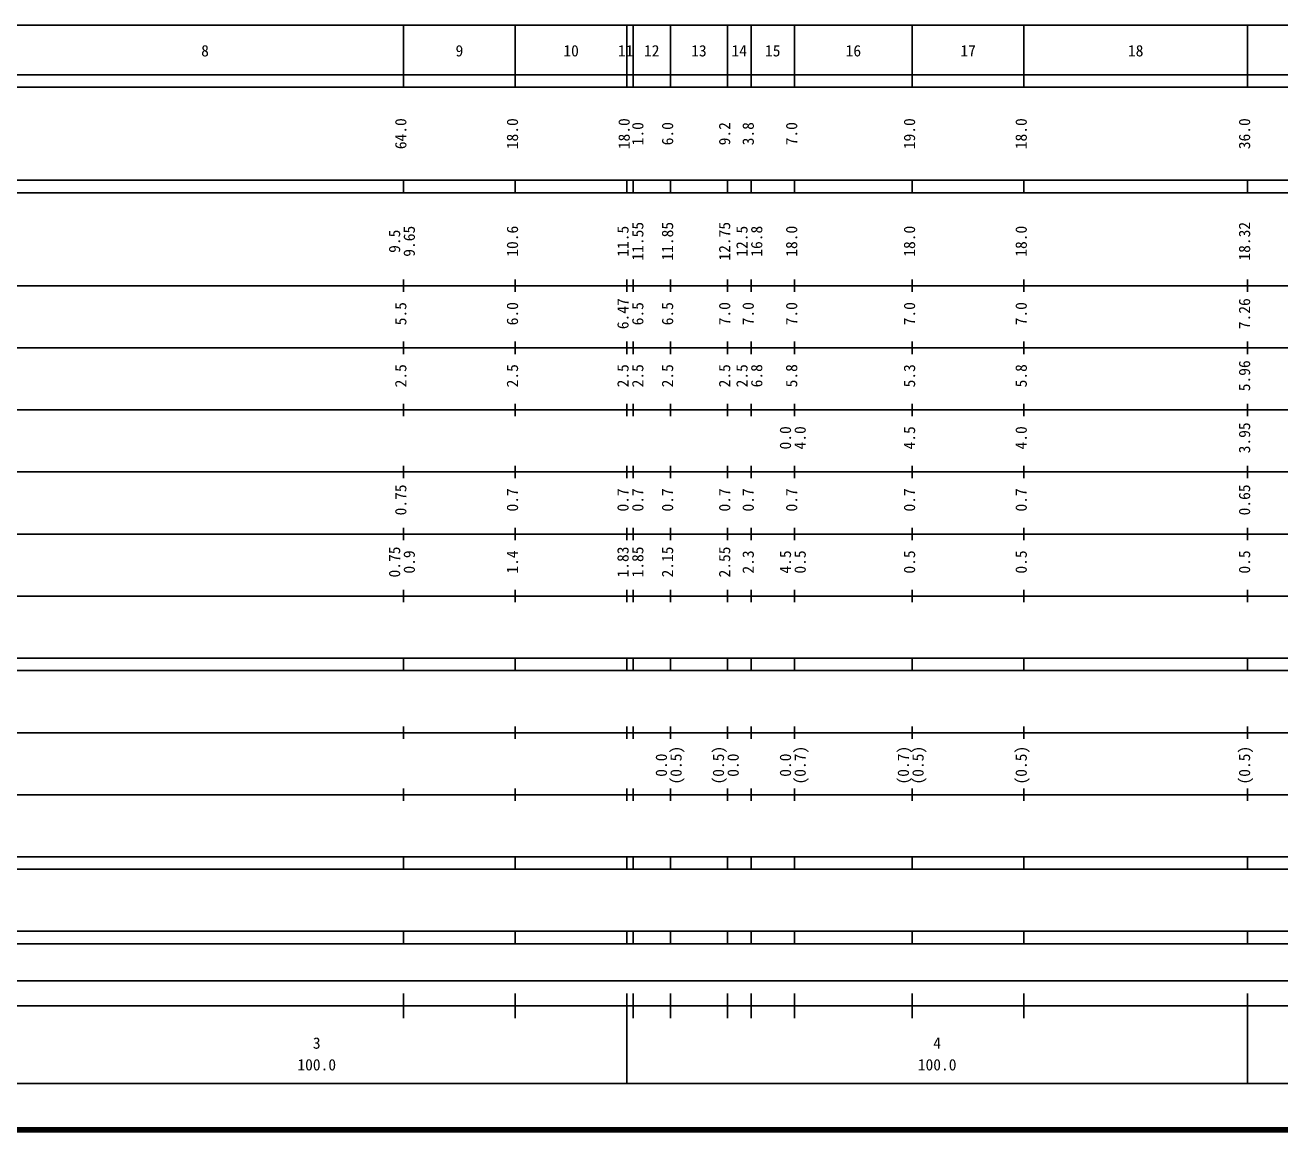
# Model space of a CAD drawing. Units: millimetres on the paper, enlarged 1000 times. Extents: x 40000 to 680000, y 20000 to 380000.
# Drawn here: x 270994 to 473248, y 20000 to 198000 of the extents above; entities that cross this region are included whole.
import ezdxf
from ezdxf.enums import TextEntityAlignment as Align

# ---------------------------------------------------------------- set-up
doc = ezdxf.new("R2010")
doc.units = ezdxf.units.MM
doc.header["$LTSCALE"] = 1000
doc.layers.add('M-TTL', color=2, linetype='Continuous', lineweight=140)
doc.layers.add('M-TTL-BAND', color=7, linetype='Continuous', lineweight=25)
doc.styles.add('ＭＳ ゴシック', font='')
doc.styles.get('ＭＳ ゴシック').set_extended_font_data('MS Gothic')

msp = doc.modelspace()

# ---------------------------------------------------------------- linework, layer by layer
at = {"layer": 'M-TTL'}
msp.add_line((40000, 20000), (680000, 20000), dxfattribs=at)
at = {"layer": 'M-TTL-BAND'}
for p, q in [((68000, 198000), (579000, 198000)), ((332000, 188000), (332000, 198000)), ((350000, 188000), (350000, 198000)), ((368000, 188000), (368000, 198000)), ((369000, 188000), (369000, 198000)), ((375000, 188000), (375000, 198000)), ((384200, 188000), (384200, 198000)), ((388000, 188000), (388000, 198000)), ((395000, 188000), (395000, 198000)), ((414000, 188000), (414000, 198000)), ((432000, 188000), (432000, 198000)), ((468000, 188000), (468000, 198000)), ((40000, 190000), (579000, 190000)), ((40000, 188000), (579000, 188000)), ((40000, 173000), (579000, 173000)), ((332000, 171000), (332000, 173000)), ((350000, 171000), (350000, 173000)), ((368000, 171000), (368000, 173000)), ((369000, 171000), (369000, 173000)), ((375000, 171000), (375000, 173000)), ((384200, 171000), (384200, 173000)), ((388000, 171000), (388000, 173000)), ((395000, 171000), (395000, 173000)), ((414000, 171000), (414000, 173000)), ((432000, 171000), (432000, 173000)), ((468000, 171000), (468000, 173000)), ((40000, 171000), (579000, 171000)), ((40000, 156000), (579000, 156000)), ((332000, 155000), (332000, 157000)), ((350000, 155000), (350000, 157000)), ((368000, 155000), (368000, 157000)), ((369000, 155000), (369000, 157000)), ((375000, 155000), (375000, 157000)), ((384200, 155000), (384200, 157000)), ((388000, 155000), (388000, 157000)), ((395000, 155000), (395000, 157000)), ((414000, 155000), (414000, 157000)), ((432000, 155000), (432000, 157000)), ((468000, 155000), (468000, 157000)), ((46000, 146000), (579000, 146000)), ((332000, 145000), (332000, 147000)), ((350000, 145000), (350000, 147000)), ((368000, 145000), (368000, 147000)), ((369000, 145000), (369000, 147000)), ((375000, 145000), (375000, 147000)), ((384200, 145000), (384200, 147000)), ((388000, 145000), (388000, 147000)), ((395000, 145000), (395000, 147000)), ((414000, 145000), (414000, 147000)), ((432000, 145000), (432000, 147000)), ((468000, 145000), (468000, 147000)), ((52000, 136000), (579000, 136000)), ((332000, 135000), (332000, 137000)), ((350000, 135000), (350000, 137000)), ((368000, 135000), (368000, 137000)), ((369000, 135000), (369000, 137000)), ((375000, 135000), (375000, 137000)), ((384200, 135000), (384200, 137000)), ((388000, 135000), (388000, 137000)), ((395000, 135000), (395000, 137000)), ((414000, 135000), (414000, 137000)), ((432000, 135000), (432000, 137000)), ((468000, 135000), (468000, 137000)), ((46000, 126000), (579000, 126000)), ((332000, 125000), (332000, 127000)), ((350000, 125000), (350000, 127000)), ((368000, 125000), (368000, 127000)), ((369000, 125000), (369000, 127000)), ((375000, 125000), (375000, 127000)), ((384200, 125000), (384200, 127000)), ((388000, 125000), (388000, 127000)), ((395000, 125000), (395000, 127000)), ((414000, 125000), (414000, 127000)), ((432000, 125000), (432000, 127000)), ((468000, 125000), (468000, 127000)), ((52000, 116000), (579000, 116000)), ((332000, 115000), (332000, 117000)), ((350000, 115000), (350000, 117000)), ((368000, 115000), (368000, 117000)), ((369000, 115000), (369000, 117000)), ((375000, 115000), (375000, 117000)), ((384200, 115000), (384200, 117000)), ((388000, 115000), (388000, 117000)), ((395000, 115000), (395000, 117000)), ((414000, 115000), (414000, 117000)), ((432000, 115000), (432000, 117000)), ((468000, 115000), (468000, 117000)), ((46000, 106000), (579000, 106000)), ((332000, 105000), (332000, 107000)), ((350000, 105000), (350000, 107000)), ((368000, 105000), (368000, 107000)), ((369000, 105000), (369000, 107000)), ((375000, 105000), (375000, 107000)), ((384200, 105000), (384200, 107000)), ((388000, 105000), (388000, 107000)), ((395000, 105000), (395000, 107000)), ((414000, 105000), (414000, 107000)), ((432000, 105000), (432000, 107000)), ((468000, 105000), (468000, 107000)), ((40000, 96000), (579000, 96000)), ((332000, 94000), (332000, 96000)), ((350000, 94000), (350000, 96000)), ((368000, 94000), (368000, 96000)), ((369000, 94000), (369000, 96000)), ((375000, 94000), (375000, 96000)), ((384200, 94000), (384200, 96000)), ((388000, 94000), (388000, 96000)), ((395000, 94000), (395000, 96000)), ((414000, 94000), (414000, 96000)), ((432000, 94000), (432000, 96000)), ((468000, 94000), (468000, 96000)), ((40000, 94000), (579000, 94000)), ((332000, 83000), (332000, 85000)), ((350000, 83000), (350000, 85000)), ((368000, 83000), (368000, 85000)), ((369000, 83000), (369000, 85000)), ((375000, 83000), (375000, 85000)), ((384200, 83000), (384200, 85000)), ((388000, 83000), (388000, 85000)), ((395000, 83000), (395000, 85000)), ((414000, 83000), (414000, 85000)), ((432000, 83000), (432000, 85000)), ((468000, 83000), (468000, 85000)), ((49000, 84000), (579000, 84000)), ((332000, 73000), (332000, 75000)), ((350000, 73000), (350000, 75000)), ((368000, 73000), (368000, 75000)), ((369000, 73000), (369000, 75000)), ((375000, 73000), (375000, 75000)), ((384200, 73000), (384200, 75000)), ((388000, 73000), (388000, 75000)), ((395000, 73000), (395000, 75000)), ((414000, 73000), (414000, 75000)), ((432000, 73000), (432000, 75000)), ((468000, 73000), (468000, 75000)), ((40000, 74000), (579000, 74000)), ((40000, 64000), (579000, 64000)), ((332000, 62000), (332000, 64000)), ((350000, 62000), (350000, 64000)), ((368000, 62000), (368000, 64000)), ((369000, 62000), (369000, 64000)), ((375000, 62000), (375000, 64000)), ((384200, 62000), (384200, 64000)), ((388000, 62000), (388000, 64000)), ((395000, 62000), (395000, 64000)), ((414000, 62000), (414000, 64000)), ((432000, 62000), (432000, 64000)), ((468000, 62000), (468000, 64000)), ((40000, 62000), (579000, 62000)), ((40000, 52000), (579000, 52000)), ((332000, 50000), (332000, 52000)), ((350000, 50000), (350000, 52000)), ((368000, 50000), (368000, 52000)), ((369000, 50000), (369000, 52000)), ((375000, 50000), (375000, 52000)), ((384200, 50000), (384200, 52000)), ((388000, 50000), (388000, 52000)), ((395000, 50000), (395000, 52000)), ((414000, 50000), (414000, 52000)), ((432000, 50000), (432000, 52000)), ((468000, 50000), (468000, 52000)), ((40000, 50000), (579000, 50000)), ((71000, 44000), (565000, 44000)), ((332000, 38000), (332000, 42000)), ((350000, 38000), (350000, 42000)), ((368000, 27500), (368000, 42000)), ((369000, 38000), (369000, 42000)), ((375000, 38000), (375000, 42000)), ((384200, 38000), (384200, 42000)), ((388000, 38000), (388000, 42000)), ((395000, 38000), (395000, 42000)), ((414000, 38000), (414000, 42000)), ((432000, 38000), (432000, 42000)), ((468000, 27500), (468000, 42000)), ((40000, 40000), (579000, 40000)), ((68000, 27500), (579000, 27500))]:
    msp.add_line(p, q, dxfattribs=at)

# ---------------------------------------------------------------- texts
at = {"layer": 'M-TTL-BAND', "style": 'ＭＳ ゴシック'}
for s, p in [('8', (300000, 192405)), ('9', (341000, 192405)), ('10', (359000, 192405)), ('11', (367800, 192405)), ('12', (372000, 192405)), ('13', (379600, 192405)), ('14', (386100, 192405)), ('15', (391500, 192405)), ('16', (404500, 192405)), ('17', (423000, 192405)), ('18', (450000, 192405)), ('3', (318000, 32523)), ('4', (418000, 32523)), ('100.0', (318000, 29033)), ('100.0', (418000, 29033))]:
    msp.add_text(s, height=1833, dxfattribs=at).set_placement(p, align=Align.BOTTOM_CENTER)
for s, p in [('64.0', (333000, 180500)), ('18.0', (351000, 180500)), ('18.0', (369000, 180500)), ('1.0', (371201, 180500)), ('6.0', (376000, 180500)), ('9.2', (385200, 180500)), ('3.8', (389000, 180500)), ('7.0', (396000, 180500)), ('19.0', (415000, 180500)), ('18.0', (433000, 180500)), ('36.0', (469000, 180500)), ('11.55', (371201, 163174)), ('11.85', (376000, 163174)), ('12.75', (385200, 163174)), ('18.32', (469000, 163174)), ('9.5', (332000, 163174)), ('9.65', (334370, 163174)), ('10.6', (351000, 163174)), ('11.5', (368815, 163174)), ('12.5', (388000, 163174)), ('16.8', (390370, 163174)), ('18.0', (396000, 163174)), ('18.0', (415000, 163174)), ('18.0', (433000, 163174)), ('6.47', (368815, 151500)), ('7.26', (469000, 151500)), ('5.5', (333000, 151500)), ('6.0', (351000, 151500)), ('6.5', (371201, 151500)), ('6.5', (376000, 151500)), ('7.0', (385200, 151500)), ('7.0', (389000, 151500)), ('7.0', (396000, 151500)), ('7.0', (415000, 151500)), ('7.0', (433000, 151500)), ('5.96', (469000, 141500)), ('2.5', (333000, 141500)), ('2.5', (351000, 141500)), ('2.5', (368815, 141500)), ('2.5', (371201, 141500)), ('2.5', (376000, 141500)), ('2.5', (385200, 141500)), ('2.5', (388000, 141500)), ('6.8', (390370, 141500)), ('5.8', (396000, 141500)), ('5.3', (415000, 141500)), ('5.8', (433000, 141500)), ('3.95', (469000, 131500)), ('0.0', (395000, 131500)), ('4.0', (397370, 131500)), ('4.5', (415000, 131500)), ('4.0', (433000, 131500)), ('0.75', (333000, 121500)), ('0.65', (469000, 121500)), ('0.7', (351000, 121500)), ('0.7', (368815, 121500)), ('0.7', (371201, 121500)), ('0.7', (376000, 121500)), ('0.7', (385200, 121500)), ('0.7', (389000, 121500)), ('0.7', (396000, 121500)), ('0.7', (415000, 121500)), ('0.7', (433000, 121500)), ('0.75', (332000, 111500)), ('1.4', (351000, 111500)), ('1.83', (368815, 111500)), ('1.85', (371201, 111500)), ('2.15', (376000, 111500)), ('2.55', (385200, 111500)), ('0.9', (334370, 111500)), ('2.3', (389000, 111500)), ('4.5', (395000, 111500)), ('0.5', (397370, 111500)), ('0.5', (415000, 111500)), ('0.5', (433000, 111500)), ('0.5', (469000, 111500)), ('(0.5)', (377370, 78764)), ('(0.5)', (384200, 78764)), ('(0.7)', (397370, 78764)), ('(0.7)', (414000, 78764)), ('(0.5)', (416370, 78764)), ('(0.5)', (433000, 78764)), ('(0.5)', (469000, 78764)), ('0.0', (375000, 78764)), ('0.0', (386570, 78764)), ('0.0', (395000, 78764))]:
    msp.add_text(s, height=1833, rotation=90, dxfattribs=at).set_placement(p, align=Align.BOTTOM_CENTER)

doc.saveas('drawing.dxf')
